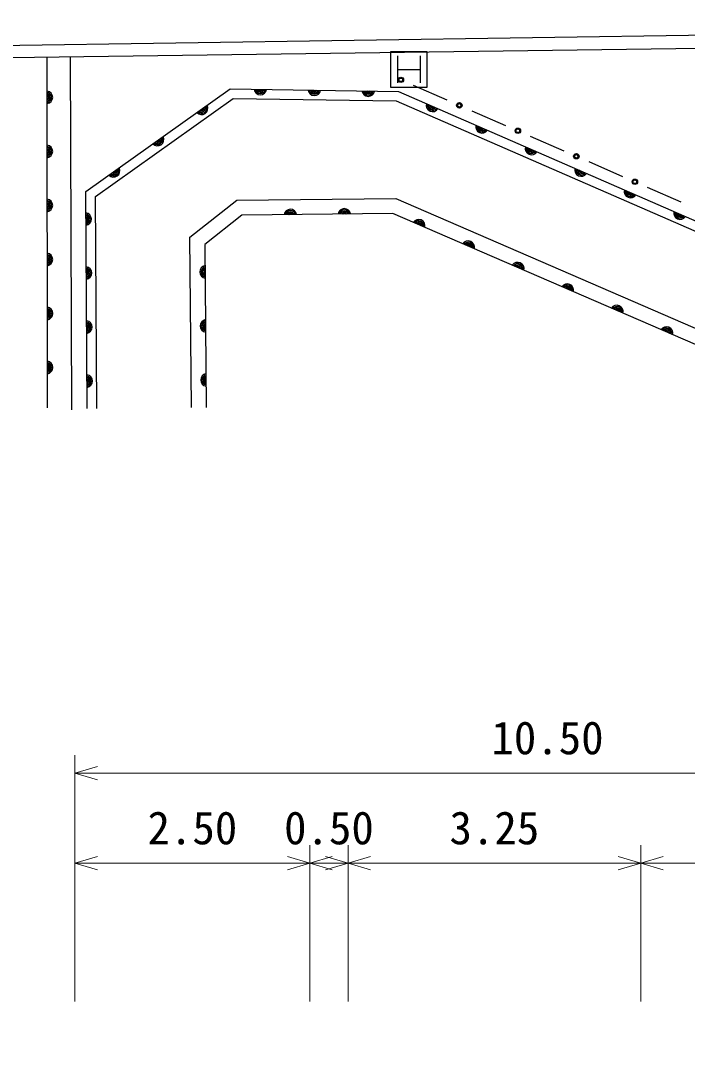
# Model space of a CAD drawing. Units: millimetres, scale not verified. Extents: x 40000 to 680000, y 20000 to 380000.
# Drawn here: x 205836 to 242888, y 239688 to 297032 of the extents above; entities that cross this region are included whole.
import ezdxf
from ezdxf.enums import TextEntityAlignment as Align

# ---------------------------------------------------------------- set-up
doc = ezdxf.new("R2010")
doc.units = ezdxf.units.MM
doc.header["$LTSCALE"] = 1000
for name, color, linetype, lineweight in [('M-BGD', 7, 'Continuous', 25), ('M-STR-HTXT', 7, 'Continuous', 13), ('M-STR-STR1', 1, 'Continuous', 25), ('M-STR-STRC', 7, 'Continuous', 25)]:
    doc.layers.add(name, color=color, linetype=linetype, lineweight=lineweight)
doc.styles.add('ＭＳ ゴシック', font='')
doc.styles.get('ＭＳ ゴシック').set_extended_font_data('MS Gothic')

msp = doc.modelspace()

# ---------------------------------------------------------------- linework, layer by layer
at = {"layer": 'M-BGD'}
for p, q in [((207322, 275530), (207315, 295016)), ((208685, 275422), (208613, 295033)), ((227654, 293447), (229529, 292631)), ((230904, 292032), (232780, 291215)), ((234155, 290617), (236031, 289800)), ((237406, 289202), (239282, 288385)), ((240657, 287786), (242533, 286970))]:
    msp.add_line(p, q, dxfattribs=at)
for points in [[(209537, 275499), (209459, 287537), (217484, 293241), (226827, 293104), (260846, 278296), (288200, 266645), (297276, 262933), (314859, 254709), (349726, 238509), (367079, 230331)], [(210071, 275503), (209995, 287262), (217651, 292704), (226712, 292572), (260635, 277806), (287994, 266152), (297062, 262444), (314633, 254225), (349499, 238026), (366851, 229848)], [(215326, 275549), (215245, 285006), (217845, 287055), (226679, 287154), (251793, 276285)], [(251464, 275524), (226512, 286323), (218136, 286229), (216077, 284607), (216155, 275556)]]:
    msp.add_lwpolyline(points, dxfattribs=at)
for centre, radius in [((226966, 293746), 150), ((226966, 293746), 120), ((226966, 293746), 100), ((230217, 292331), 150), ((230217, 292331), 120), ((230217, 292331), 100), ((233468, 290916), 150), ((233468, 290916), 120), ((233468, 290916), 100), ((236719, 289501), 150), ((236719, 289501), 120), ((236719, 289501), 100), ((239970, 288086), 150), ((239970, 288086), 120), ((239970, 288086), 100)]:
    msp.add_circle(centre, radius, dxfattribs=at)
for centre, radius, start, end in [((207262, 292773), 354, 278.81652, 81.2217), ((207262, 292773), 283, 281.04056, 78.99766), ((219157, 293270), 354, 187.96051, 350.36569), ((219157, 293270), 283, 190.18455, 348.14165), ((219157, 293270), 212, 193.93088, 344.39533), ((219157, 293270), 142, 201.64261, 336.6836), ((219157, 293270), 100, 211.96027, 326.36593), ((222157, 293227), 354, 187.96051, 350.36569), ((222157, 293227), 283, 190.18455, 348.14165), ((222157, 293227), 212, 193.93088, 344.39533), ((222157, 293227), 142, 201.64261, 336.6836), ((222157, 293227), 100, 211.96027, 326.36593), ((225156, 293183), 354, 187.96051, 350.36569), ((225156, 293183), 283, 190.18455, 348.14165), ((225156, 293183), 212, 193.93088, 344.39533), ((225156, 293183), 142, 201.64261, 336.6836), ((225156, 293183), 100, 211.96027, 326.36593), ((207262, 292773), 212, 284.78689, 75.25134), ((207262, 292773), 142, 292.49862, 67.53961), ((207262, 292773), 100, 302.81628, 57.22195), ((215886, 292171), 354, 224.20121, 26.60639), ((215886, 292171), 283, 226.42525, 24.38235), ((215886, 292171), 212, 230.17158, 20.63603), ((215886, 292171), 142, 237.88331, 12.9243), ((215886, 292171), 100, 248.20097, 2.60663), ((228729, 292335), 354, 165.27423, 327.67941), ((228729, 292335), 283, 167.49827, 325.45537), ((228729, 292335), 212, 171.2446, 321.70905), ((228729, 292335), 142, 178.95633, 313.99732), ((228729, 292335), 100, 189.27399, 303.67966), ((231480, 291138), 354, 165.27423, 327.67941), ((231480, 291138), 283, 167.49827, 325.45537), ((231480, 291138), 212, 171.2446, 321.70905), ((231480, 291138), 142, 178.95633, 313.99732), ((231480, 291138), 100, 189.27399, 303.67966), ((213440, 290433), 354, 224.20121, 26.60639), ((213440, 290433), 283, 226.42525, 24.38235), ((213440, 290433), 212, 230.17158, 20.63603), ((213440, 290433), 142, 237.88331, 12.9243), ((213440, 290433), 100, 248.20097, 2.60663), ((207263, 289773), 354, 278.81652, 81.2217), ((207263, 289773), 283, 281.04056, 78.99766), ((207263, 289773), 212, 284.78689, 75.25134), ((207263, 289773), 142, 292.49862, 67.53961), ((207263, 289773), 100, 302.81628, 57.22195), ((234231, 289940), 354, 165.27423, 327.67941), ((234231, 289940), 283, 167.49827, 325.45537), ((234231, 289940), 212, 171.2446, 321.70905), ((234231, 289940), 142, 178.95633, 313.99732), ((234231, 289940), 100, 189.27399, 303.67966), ((210995, 288695), 354, 224.20121, 26.60639), ((210995, 288695), 283, 226.42525, 24.38235), ((210995, 288695), 212, 230.17158, 20.63603), ((210995, 288695), 142, 237.88331, 12.9243), ((210995, 288695), 100, 248.20097, 2.60663), ((236982, 288743), 354, 165.27423, 327.67941), ((236982, 288743), 283, 167.49827, 325.45537), ((236982, 288743), 212, 171.2446, 321.70905), ((236982, 288743), 142, 178.95633, 313.99732), ((236982, 288743), 100, 189.27399, 303.67966), ((239732, 287546), 354, 165.27423, 327.67941), ((239732, 287546), 283, 167.49827, 325.45537), ((239732, 287546), 212, 171.2446, 321.70905), ((239732, 287546), 142, 178.95633, 313.99732), ((239732, 287546), 100, 189.27399, 303.67966), ((207264, 286773), 354, 278.81652, 81.2217), ((207264, 286773), 283, 281.04056, 78.99766), ((207264, 286773), 212, 284.78689, 75.25134), ((207264, 286773), 142, 292.49862, 67.53961), ((207264, 286773), 100, 302.81628, 57.22195), ((209415, 286017), 354, 279.16861, 81.57379), ((209415, 286017), 283, 281.39265, 79.34975), ((209415, 286017), 212, 285.13898, 75.60343), ((209415, 286017), 142, 292.85071, 67.8917), ((220825, 286205), 354, 9.43756, 171.84274), ((220825, 286205), 283, 11.6616, 169.6187), ((220825, 286205), 212, 15.40793, 165.87237), ((220825, 286205), 142, 23.11966, 158.16064), ((220825, 286205), 100, 33.43732, 147.84298), ((223825, 286239), 354, 9.43756, 171.84274), ((223825, 286239), 283, 11.6616, 169.6187), ((223825, 286239), 212, 15.40793, 165.87237), ((223825, 286239), 142, 23.11966, 158.16064), ((223825, 286239), 100, 33.43732, 147.84298), ((242483, 286348), 354, 165.27423, 327.67941), ((242483, 286348), 283, 167.49827, 325.45537), ((242483, 286348), 212, 171.2446, 321.70905), ((242483, 286348), 142, 178.95633, 313.99732), ((242483, 286348), 100, 189.27399, 303.67966), ((209415, 286017), 100, 303.16837, 57.57403), ((227954, 285640), 354, 345.39542, 147.8006), ((227954, 285640), 283, 347.61946, 145.57656), ((227954, 285640), 212, 351.36579, 141.83024), ((227954, 285640), 142, 359.07752, 134.11851), ((227954, 285640), 100, 9.39518, 123.80084), ((230707, 284448), 354, 345.39542, 147.8006), ((230707, 284448), 283, 347.61946, 145.57656), ((230707, 284448), 212, 351.36579, 141.83024), ((230707, 284448), 142, 359.07752, 134.11851), ((230707, 284448), 100, 9.39518, 123.80084), ((207265, 283773), 354, 278.81652, 81.2217), ((207265, 283773), 283, 281.04056, 78.99766), ((207265, 283773), 212, 284.78689, 75.25134), ((207265, 283773), 142, 292.49862, 67.53961), ((207265, 283773), 100, 302.81628, 57.22195), ((209434, 283018), 354, 279.16861, 81.57379), ((209434, 283018), 283, 281.39265, 79.34975), ((216145, 283082), 354, 99.29111, 261.69629), ((216145, 283082), 283, 101.51515, 259.47225), ((216145, 283082), 212, 105.26148, 255.72593), ((233460, 283257), 354, 345.39542, 147.8006), ((233460, 283257), 283, 347.61946, 145.57656), ((233460, 283257), 212, 351.36579, 141.83024), ((233460, 283257), 142, 359.07752, 134.11851), ((233460, 283257), 100, 9.39518, 123.80084), ((209434, 283018), 212, 285.13898, 75.60343), ((209434, 283018), 142, 292.85071, 67.8917), ((209434, 283018), 100, 303.16837, 57.57403), ((216145, 283082), 142, 112.97321, 248.0142), ((216145, 283082), 100, 123.29087, 237.69654), ((236213, 282065), 354, 345.39542, 147.8006), ((236213, 282065), 283, 347.61946, 145.57656), ((236213, 282065), 212, 351.36579, 141.83024), ((236213, 282065), 142, 359.07752, 134.11851), ((236213, 282065), 100, 9.39518, 123.80084), ((207266, 280773), 354, 278.81652, 81.2217), ((207266, 280773), 283, 281.04056, 78.99766), ((238966, 280874), 354, 345.39542, 147.8006), ((238966, 280874), 283, 347.61946, 145.57656), ((238966, 280874), 212, 351.36579, 141.83024), ((238966, 280874), 142, 359.07752, 134.11851), ((207266, 280773), 212, 284.78689, 75.25134), ((207266, 280773), 142, 292.49862, 67.53961), ((207266, 280773), 100, 302.81628, 57.22195), ((216170, 280082), 354, 99.29111, 261.69629), ((238966, 280874), 100, 9.39518, 123.80084), ((209454, 280018), 354, 279.16861, 81.57379), ((209454, 280018), 283, 281.39265, 79.34975), ((209454, 280018), 212, 285.13898, 75.60343), ((209454, 280018), 142, 292.85071, 67.8917), ((209454, 280018), 100, 303.16837, 57.57403), ((216170, 280082), 283, 101.51515, 259.47225), ((216170, 280082), 212, 105.26148, 255.72593), ((216170, 280082), 142, 112.97321, 248.0142), ((216170, 280082), 100, 123.29087, 237.69654), ((241720, 279682), 354, 345.39542, 147.8006), ((241720, 279682), 283, 347.61946, 145.57656), ((241720, 279682), 212, 351.36579, 141.83024), ((241720, 279682), 142, 359.07752, 134.11851), ((241720, 279682), 100, 9.39518, 123.80084), ((207267, 277773), 354, 278.81652, 81.2217), ((207267, 277773), 283, 281.04056, 78.99766), ((207267, 277773), 212, 284.78689, 75.25134), ((207267, 277773), 142, 292.49862, 67.53961), ((207267, 277773), 100, 302.81628, 57.22195), ((209473, 277018), 354, 279.16861, 81.57379), ((209473, 277018), 283, 281.39265, 79.34975), ((209473, 277018), 212, 285.13898, 75.60343), ((209473, 277018), 142, 292.85071, 67.8917), ((209473, 277018), 100, 303.16837, 57.57403), ((216196, 277082), 354, 99.29111, 261.69629), ((216196, 277082), 283, 101.51515, 259.47225), ((216196, 277082), 212, 105.26148, 255.72593), ((216196, 277082), 142, 112.97321, 248.0142), ((216196, 277082), 100, 123.29087, 237.69654)]:
    msp.add_arc(centre, radius, start, end, dxfattribs=at)
at = {"layer": 'M-STR-HTXT'}
for p, q in [((208852, 242576), (208852, 256245)), ((208852, 255245), (210102, 255620)), ((208852, 255245), (261381, 255245)), ((208852, 255245), (210102, 254870)), ((221907, 242576), (221907, 251245)), ((224031, 242576), (224031, 251245)), ((240297, 242576), (240297, 251245)), ((208852, 250245), (210102, 250620)), ((221907, 250245), (220657, 250620)), ((221907, 250245), (223157, 250620)), ((224031, 250245), (222781, 250620)), ((224031, 250245), (225281, 250620)), ((240297, 250245), (239047, 250620)), ((240297, 250245), (241547, 250620)), ((208852, 250245), (221907, 250245)), ((208852, 250245), (210102, 249870)), ((221907, 250245), (220657, 249870)), ((221907, 250245), (224031, 250245)), ((221907, 250245), (223157, 249870)), ((224031, 250245), (222781, 249870)), ((224031, 250245), (240297, 250245)), ((224031, 250245), (225281, 249870)), ((240297, 250245), (239047, 249870)), ((240297, 250245), (256643, 250245)), ((240297, 250245), (241547, 249870))]:
    msp.add_line(p, q, dxfattribs=at)
at = {"layer": 'M-STR-STR1'}
msp.add_line((298469, 297032), (68115, 293606), dxfattribs=at)
msp.add_lwpolyline([(68122, 293138), (298451, 296245), (298469, 297032)], dxfattribs=at)
at = {"layer": 'M-STR-STRC'}
for p, q in [((226412, 293324), (226412, 295324)), ((226412, 295324), (228412, 295324)), ((228412, 295324), (228412, 293324)), ((226787, 295074), (226787, 293574)), ((228037, 295074), (228037, 293574)), ((226787, 294324), (228037, 294324)), ((228412, 293324), (226412, 293324))]:
    msp.add_line(p, q, dxfattribs=at)

# ---------------------------------------------------------------- texts
at = {"layer": 'M-STR-HTXT', "style": 'ＭＳ ゴシック'}
for s, p in [('10.50', (235116, 255745)), ('2.50', (215380, 250745)), ('0.50', (222969, 250745)), ('3.25', (232164, 250745))]:
    msp.add_text(s, height=1833, dxfattribs=at).set_placement(p, align=Align.BOTTOM_CENTER)

doc.saveas('drawing.dxf')
